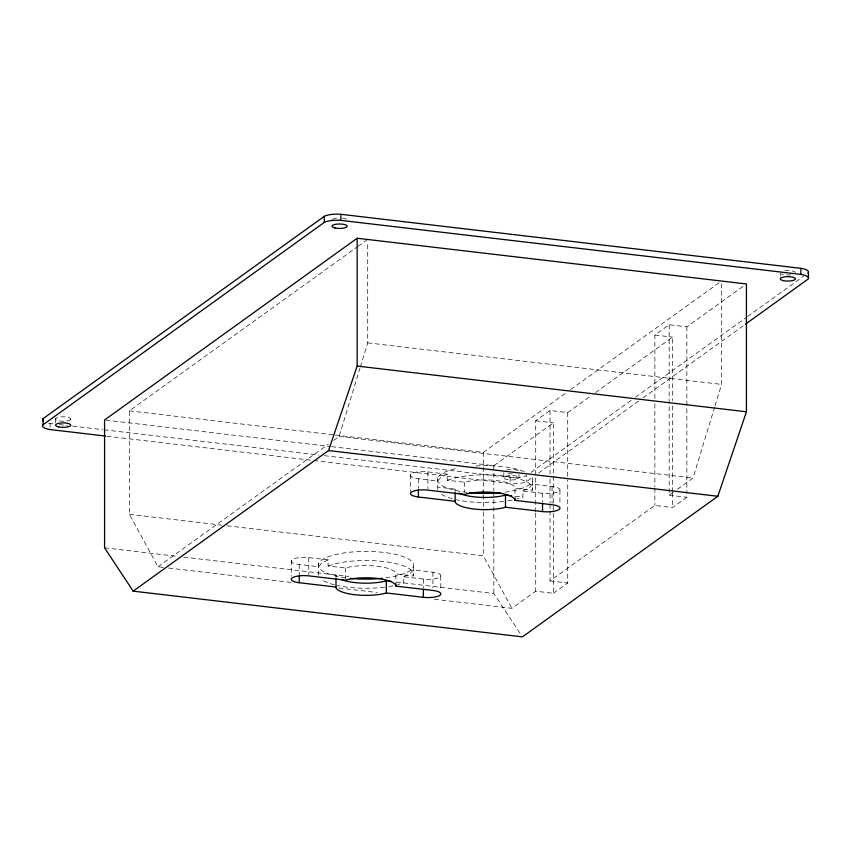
<?xml version="1.0" encoding="UTF-8"?>
<svg xmlns="http://www.w3.org/2000/svg" width="851" height="851" viewBox="0 0 851 851"><rect width="100%" height="100%" fill="white"/><g stroke="black" fill="none" stroke-linecap="round" stroke-linejoin="round"><path stroke-width="0.64" stroke-dasharray="4.25 3.19" d="M333.72 440.35L339.113 436.467L359.973 368.153M360.367 366.887L367.706 342.857L367.706 242.035M677.46 489.219L693.001 478.028L714.638 407.193M715.021 405.927L721.595 384.418L721.595 283.596M163.286 567.394L157.999 566.777L129.405 514.312L129.405 410.842L356.92 247.141M358.005 246.364L367.706 239.386M157.999 566.777L328.326 444.222M335.4 435.031L483.294 452.402L566.319 392.662M570.638 389.567L721.595 280.947M535.715 511.93L535.715 420.777L550.023 410.48L567.713 412.565L591.254 395.63M654.866 398.459L654.866 335.039L669.163 324.752L686.863 326.837L744.306 285.5M331.528 446.647L493.835 465.71L553.416 422.851L553.416 593.275L535.715 591.2L511.887 608.337L431.34 598.881M595.53 392.545L672.567 337.124L672.567 400.534M531.035 472.358L631.229 400.268M635.537 397.162L746.508 317.317M747.582 316.551L803.61 276.235M313.753 460.519L510.164 483.591A14.318 4.159 0 0 0 526.726 481.549L533.194 476.89M538.577 473.018L638.771 400.927M643.079 397.821L744.359 324.954M550.023 510.887L550.023 580.914L654.866 505.462L672.567 507.547L686.863 497.261L686.863 494.612M669.163 324.752L669.163 495.176L673.311 492.197M553.416 593.275L567.713 582.988L567.713 479.943M447.254 474.156L440.839 477.39L437.722 481.006L418.384 478.741A12.722 3.702 0 0 1 411.352 473.922A12.722 3.702 0 0 1 427.915 471.88L447.254 474.156L447.254 480.241L464.667 482.283L466.476 481.751A30.221 8.787 0 0 1 514.993 487.453L515.015 496.718M447.254 480.241L455.7 477.741A47.709 13.871 0 0 1 532.322 486.74L532.428 490.24L515.015 488.197M522.897 491.016L529.311 487.783L532.428 484.155L552.065 486.464A12.722 3.702 0 0 1 559.096 491.282A12.722 3.702 0 0 1 542.534 493.325L522.897 491.016L522.897 497.101L516.865 498.888M328.103 559.884L321.689 563.117L318.572 566.745L299.233 564.468A12.722 3.702 0 0 1 292.201 559.65A12.722 3.702 0 0 1 308.764 557.607L328.103 559.884L328.103 565.968L345.517 568.011L347.325 567.479A30.221 8.787 0 0 1 395.843 573.18L395.875 582.446M328.103 565.968L336.549 563.468A47.709 13.871 0 0 1 413.171 572.468L413.278 575.967L395.875 573.925M403.746 576.744L410.161 573.51L413.278 569.883L432.914 572.191A12.722 3.702 0 0 1 439.946 577.01A12.722 3.702 0 0 1 423.383 579.052L403.746 576.744L403.746 582.829L397.715 584.616M654.866 335.039L672.567 337.124M367.706 342.857L721.595 384.418M535.715 420.777L553.416 422.851M129.405 410.842L334.081 434.882M339.113 436.467L693.001 478.028M105.886 420.149L330.209 446.498M669.163 495.176L686.863 497.261M48.73 423.224A14.318 4.159 0 0 0 50.113 423.468L54.07 423.936M59.336 424.553L67.25 425.479M72.516 426.096L102.843 429.659M104.162 429.819L319.029 455.051M324.295 455.668L510.164 477.496A14.318 4.159 0 0 0 526.726 475.454L526.726 481.549M106.79 436.212L312.434 460.359M437.722 477.847L437.722 487.102L455.125 489.144L455.157 489.889A30.221 8.787 0 0 0 456.338 491.389M515.429 496.229L522.897 497.101M129.405 514.312L221.845 525.173M227.121 525.79L483.294 555.873L511.887 608.337M550.023 580.914L567.713 582.988M104.567 547.81L177.136 556.341M183.742 557.107L348.687 576.489M396.194 582.063L493.835 593.53L521.003 634.697M168.562 568.021L291.372 582.446M338.911 588.03L377.206 592.519M437.722 487.102L437.797 489.431M318.646 575.159L318.572 563.575M780.261 273.724L780.261 276.149M686.863 326.837L686.863 493.293M672.567 405.821L672.567 491.687M672.567 493.016L672.567 507.547M654.866 403.736L654.866 486.974M654.866 488.293L654.866 505.462M567.713 412.565L567.713 478.613M559.926 490.346L559.926 504.686M552.065 486.464L552.065 503.42M550.023 410.48L550.023 473.901M550.023 479.187L550.023 502.962M550.023 504.281L550.023 509.568M542.534 493.325L542.534 502.452M535.715 513.249L535.715 591.2M532.428 481.23L532.428 490.24M518.993 474.369L518.993 478.017A7.638 2.223 0 0 1 506.824 479.528A7.638 2.223 0 0 1 508.43 475.709A7.638 2.223 0 0 1 518.993 478.017M510.164 477.496L510.164 483.591M503.835 472.613L503.835 477.485M493.835 465.71L493.835 490.75M493.835 492.069L493.835 593.53M483.294 452.402L483.294 490.878M483.294 494.856L483.294 510.77M483.294 512.1L483.294 555.873M464.667 482.283L464.667 492.027M455.125 489.144L455.125 491.58M440.775 576.074L440.775 590.424M432.914 572.191L432.914 587.839M427.915 471.88L427.915 488.836M423.383 579.052L423.383 588.179M418.384 478.741L418.384 487.868M413.278 566.957L413.278 575.967M410.512 474.858L410.512 491.814M345.517 568.011L345.517 578.967M335.985 577.308L335.985 574.872L336.007 575.627A30.221 8.787 0 0 0 338.113 577.829M308.764 557.607L308.764 574.563M299.233 564.468L299.233 574.904M291.372 560.586L291.372 576.244M70.739 419.288A7.638 2.223 0 0 1 58.559 420.788A7.638 2.223 0 0 1 60.176 416.969A7.638 2.223 0 0 1 70.739 419.288L70.739 421.724M55.581 418.745L55.581 424.83M50.113 423.468L50.113 427.117M790.824 274.82A7.638 2.223 0 0 1 780.814 273.639M784.856 270.724A7.638 2.223 0 0 1 795.398 272.458M332.507 219.292A7.638 2.223 0 0 1 338.528 217.93M342.442 218.069A7.638 2.223 0 0 1 346.612 219.26M512.472 473.858A7.638 2.223 0 0 1 506.824 473.433M506.717 469.912A7.638 2.223 0 0 1 518.972 471.358M345.527 577.808A47.709 13.871 0 0 1 328.667 556.607A47.709 13.871 0 0 1 403.523 556.735A47.709 13.871 0 0 1 385.822 577.872M532.322 477.613A47.709 13.871 0 0 1 503.718 492.303M467.199 492.399A47.709 13.871 0 0 1 437.659 481.07A47.709 13.871 0 0 1 457.923 468.135M475.986 465.923A47.709 13.871 0 0 1 526.184 472.496M393.077 585.807A47.709 13.871 0 0 1 385.822 587.009M384.567 587.169A47.709 13.871 0 0 1 337.209 585.477M334.454 584.828A47.709 13.871 0 0 1 322.008 579.818M512.228 500.08A47.709 13.871 0 0 1 504.973 501.271M503.718 501.441A47.709 13.871 0 0 1 456.359 499.75M452.285 498.739A47.709 13.871 0 0 1 441.158 494.091"/><path stroke-width="1.28" d="M133.16 591.147L328.56 450.551L357.165 366.068L357.165 238.248L746.433 283.968L746.433 411.788L717.84 496.271L522.44 636.867L133.16 591.147L104.567 547.81L104.567 419.99L357.165 238.248M105.471 436.052L50.113 429.553A14.318 4.159 0 0 1 43.082 424.745L43.082 418.649L324.274 216.335A14.318 4.159 0 0 1 340.836 214.292L800.887 268.32A14.318 4.159 0 0 1 807.918 273.139M43.082 424.745L324.274 222.419A14.318 4.159 0 0 1 340.836 220.377L800.887 274.405A14.318 4.159 0 0 1 807.918 279.224L745.433 324.178M511.706 495.782L505.483 495.059L503.675 495.59A30.221 8.787 0 0 1 459.04 493.133M455.125 501.313L418.384 496.995A12.722 3.702 0 0 1 411.352 492.186A12.722 3.702 0 0 1 427.915 490.144L464.667 494.452L466.476 493.92A30.221 8.787 0 0 1 514.993 499.622L515.015 500.367L552.065 504.728A12.722 3.702 0 0 1 559.096 509.536A12.722 3.702 0 0 1 542.534 511.579L505.483 507.228L503.675 507.77A30.221 8.787 0 0 1 455.157 502.069L455.125 492.793M391.311 581.371L386.333 580.786L384.524 581.318A30.221 8.787 0 0 1 342.113 579.808M335.985 587.041L299.233 582.733A12.722 3.702 0 0 1 292.201 577.914A12.722 3.702 0 0 1 308.764 575.872L345.517 580.191L347.325 579.648A30.221 8.787 0 0 1 395.843 585.35L395.875 586.105L432.914 590.456A12.722 3.702 0 0 1 439.946 595.264A12.722 3.702 0 0 1 423.383 597.306L386.333 592.956L384.524 593.498A30.221 8.787 0 0 1 336.007 587.796L335.985 578.52M357.165 366.068L746.433 411.788M328.56 450.551L717.84 496.271M808.45 272.203L808.45 278.298M800.887 268.32L800.887 274.405M542.534 503.76L542.534 511.579M515.015 497.941L515.015 500.367M505.483 495.059L505.483 507.228M483.294 490.878L483.294 493.527M423.383 589.488L423.383 597.306M418.384 489.176L418.384 496.995M395.875 583.669L395.875 586.105M386.333 580.786L386.333 592.956M340.836 214.292L340.836 220.377M324.274 216.335L324.274 222.419M299.233 576.212L299.233 582.733M43.124 420.979A14.318 4.159 0 0 1 43.082 418.649M382.259 578.297A47.709 13.871 0 0 1 350.378 578.382M500.228 492.697A47.709 13.871 0 0 1 469.529 492.655M58.559 426.872A7.638 2.223 0 0 0 70.739 425.372A7.638 2.223 0 0 0 60.176 423.064A7.638 2.223 0 0 0 58.559 426.872M783.25 280.628A7.638 2.223 0 0 0 795.419 279.128A7.638 2.223 0 0 0 784.856 276.82A7.638 2.223 0 0 0 783.25 280.628M334.996 227.983A7.638 2.223 0 0 0 347.165 226.483A7.638 2.223 0 0 0 336.602 224.164A7.638 2.223 0 0 0 334.996 227.983"/></g></svg>
